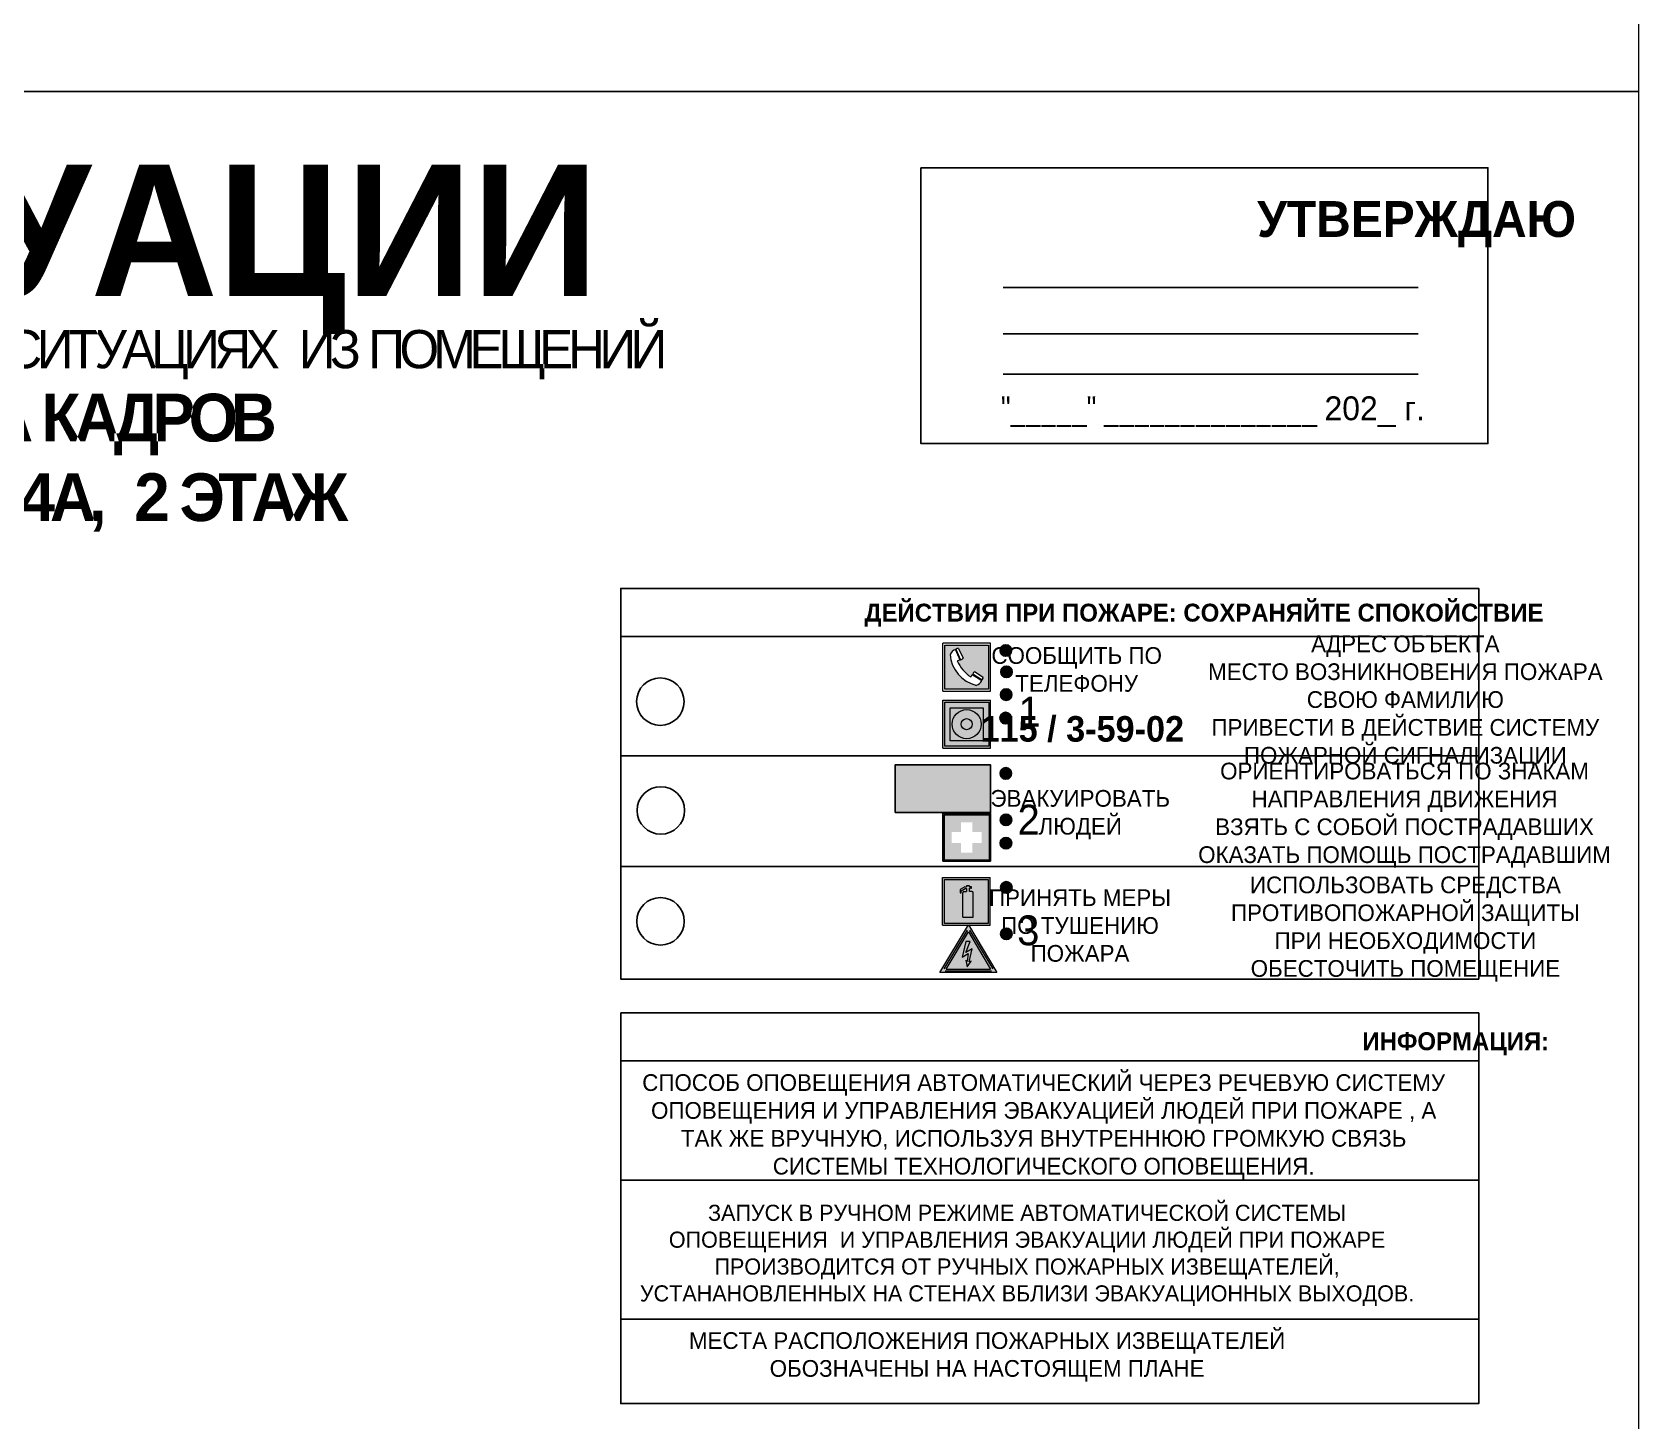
# Model space of a CAD drawing. Header units: millimetres. Extents: x 13114 to 67229, y 22859 to 38520.
# Drawn here: x 22894.2 to 23163.4, y 35332 to 35564.6 of the extents above; entities that cross this region are included whole.
import ezdxf

# ---------------------------------------------------------------- set-up
doc = ezdxf.new("R2010")
doc.units = ezdxf.units.MM
doc.styles.add('обычный', font='arial.ttf')

# ---------------------------------------------------------------- blocks, each defined once
blk = doc.blocks.new('A$C3E6D3DDE')
at = {"lineweight": 5}
h = blk.add_hatch(color=40, dxfattribs=at)
h.paths.add_polyline_path([(24.1, 1.45), (16.46, -11.35), (31.74, -11.35)])
h.paths.add_polyline_path([(24.09, -0.46), (30.03, -10.41), (18.14, -10.41)], flags=16)
h.paths.add_polyline_path([(24.54, -3.08), (23.41, -6.02), (25.13, -5.01), (24.33, -8.5), (24.82, -8.27), (23.79, -9.86), (23.4, -8.04), (23.8, -8.43), (24.04, -6.29), (22.39, -7.25), (23.44, -3.08)], flags=0)
h = blk.add_hatch(color=256, dxfattribs=at)
h.paths.add_polyline_path([(24.37, 0.03, 0.567511), (23.82, 0.03), (17.59, -10.4, 0.582454), (17.86, -10.88), (30.32, -10.88, 0.582149), (30.6, -10.4)])
h.paths.add_polyline_path([(24.09, -0.46), (18.14, -10.41), (30.03, -10.41)], flags=16)
h.paths.add_polyline_path([(24.54, -3.08), (23.41, -6.02), (25.13, -5.01), (24.33, -8.5), (24.82, -8.27), (23.79, -9.86), (23.4, -8.04), (23.8, -8.43), (24.04, -6.29), (22.39, -7.25), (23.44, -3.08)], flags=0)
h = blk.add_hatch(color=40, dxfattribs=at)
h.paths.add_polyline_path([(24.09, -0.46), (18.14, -10.41), (30.03, -10.41)])
h.paths.add_polyline_path([(24.82, -8.27), (23.79, -9.86), (23.4, -8.04), (23.8, -8.43), (24.04, -6.29), (22.39, -7.25), (23.44, -3.08), (24.54, -3.08), (23.41, -6.02), (25.13, -5.01), (24.33, -8.5)], flags=16)
at = {"color": 40, "lineweight": 5}
for p, q in [((16.46, -11.35), (24.1, 1.45)), ((24.1, 1.45), (31.74, -11.35))]:
    blk.add_line(p, q, dxfattribs=at)
at = {"lineweight": 5}
for p, q in [((17.59, -10.4), (23.82, 0.03)), ((24.37, 0.03), (30.6, -10.4)), ((18.14, -10.41), (24.09, -0.46)), ((23.44, -3.08), (22.39, -7.25)), ((23.41, -6.02), (24.54, -3.08)), ((24.54, -3.08), (23.44, -3.08)), ((24.09, -0.46), (30.03, -10.41)), ((22.39, -7.25), (24.04, -6.29)), ((23.8, -8.43), (23.4, -8.04)), ((23.4, -8.04), (23.79, -9.86)), ((25.13, -5.01), (23.41, -6.02)), ((23.79, -9.86), (24.82, -8.27)), ((24.04, -6.29), (23.8, -8.43)), ((24.33, -8.5), (25.13, -5.01)), ((24.82, -8.27), (24.33, -8.5)), ((17.86, -10.88), (30.32, -10.88)), ((18.14, -10.41), (30.03, -10.41))]:
    blk.add_line(p, q, dxfattribs=at)
at = {"color": 50, "lineweight": 5}
blk.add_line((31.74, -11.35), (16.46, -11.35), dxfattribs=at)
blk = doc.blocks.new('A$C456E1F9C')
at = {"lineweight": 5}
h = blk.add_hatch(color=242, dxfattribs=at)
h.paths.add_polyline_path([(0.51, -1.47), (0.51, -13.26), (12.29, -13.26), (12.29, -1.47)])
h.paths.add_polyline_path([(5.42, -4.95, -0.254479), (4.78, -5.4), (3.52, -2.53, -0.209735), (4.23, -2.4)], flags=16)
h.paths.add_polyline_path([(8.53, -8.6), (10.87, -10.17), (10.54, -10.76), (8.03, -9.13, -0.192251)], flags=16)
h.paths.add_polyline_path([(4.61, -5.49, 0.005518), (3.87, -5.72, 0.128647), (7.49, -10.01, 0.00809), (7.83, -9.33), (10.47, -10.97, -0.16736), (8.99, -12.25, -0.327862), (1.95, -3.95, -0.166952), (3.36, -2.62)], flags=16)
at = {"color": 242, "lineweight": 5}
for p, q in [((0, -13.77), (0, -0.97)), ((12.8, -0.97), (0, -0.97)), ((4.61, -5.49), (3.36, -2.62)), ((3.52, -2.53), (4.78, -5.4)), ((4.23, -2.4), (5.42, -4.95)), ((12.8, -13.77), (12.8, -0.97)), ((10.81, -10.12), (8.53, -8.6)), ((7.83, -9.33), (10.47, -10.97)), ((8.03, -9.13), (10.54, -10.76)), ((10.54, -10.76), (10.8, -10.3)), ((10.8, -10.3), (10.81, -10.12)), ((0, -13.77), (12.8, -13.77))]:
    blk.add_line(p, q, dxfattribs=at)
blk.add_lwpolyline([(0.51, -1.47), (12.29, -1.47), (12.29, -13.26), (0.51, -13.26)], close=True, dxfattribs=at)
for centre, radius, start, end in [((4.59, -5.34), 2.99, 114.2845, 152.1974), ((11.12, -3.31), 9.19, 183.9915, 256.6009), ((4.02, -3.27), 0.891, 76.3284, 123.7092), ((14.98, -39.1), 35.17, 107.1487, 108.4135), ((13.86, -0.94), 11.08, 205.5536, 234.8762), ((4.68, -4.59), 0.824, 276.9621, 334.0723), ((8.94, -9.5), 0.989, 114.4092, 157.9388), ((-13.31, 0.8), 23.44, 332.5487, 334.4027), ((7.87, -9.46), 3, 291.9291, 329.9329)]:
    blk.add_arc(centre, radius, start, end, dxfattribs=at)
blk = doc.blocks.new('A$C54414219')
at = {"true_color": 0xffffff}
h = blk.add_hatch(color=7, dxfattribs=at)
h.paths.add_polyline_path([(2.39, -9.45), (2.39, -18.3), (11.23, -18.3), (11.23, -9.45)], flags=0)
h.paths.add_polyline_path([(10.71, -13.87, -1), (2.92, -13.87, -1)], flags=0)
h.paths.add_polyline_path([(8.3, -13.87, -1), (5.33, -13.87, -1)], flags=0)
h.paths.add_polyline_path([(0.41, -7.47), (0.41, -20.27), (13.21, -20.27), (13.21, -7.47)])
h.paths.add_polyline_path([(0.92, -19.77), (12.71, -19.77), (12.71, -7.98), (0.92, -7.98)], flags=16)
h.paths.add_polyline_path([(11.23, -9.45), (11.23, -18.3), (2.39, -18.3), (2.39, -9.45)], flags=0)
at = {"lineweight": 5}
h = blk.add_hatch(color=242, dxfattribs=at)
h.paths.add_polyline_path([(12.71, -7.98), (0.92, -7.98), (0.92, -19.77), (12.71, -19.77)])
h.paths.add_polyline_path([(11.23, -18.3), (2.39, -18.3), (2.39, -9.45), (11.23, -9.45)], flags=16)
h.paths.add_polyline_path([(10.71, -13.87, -1), (2.92, -13.87, -1)], flags=0)
h.paths.add_polyline_path([(8.3, -13.87, -1), (5.33, -13.87, -1)], flags=0)
at = {"true_color": 0xffffff}
h = blk.add_hatch(color=7, dxfattribs=at)
h.paths.add_polyline_path([(2.39, -9.45), (2.39, -18.3), (11.23, -18.3), (11.23, -9.45)])
h.paths.add_polyline_path([(10.71, -13.87, -1), (2.92, -13.87, -1)], flags=16)
h.paths.add_polyline_path([(8.3, -13.87, -1), (5.33, -13.87, -1)], flags=0)
at = {"lineweight": 5}
h = blk.add_hatch(color=242, dxfattribs=at)
h.paths.add_polyline_path([(2.92, -13.87, 1), (10.71, -13.87, 1)])
h.paths.add_polyline_path([(8.3, -13.87, -1), (5.33, -13.87, -1)], flags=16)
at = {"color": 242, "lineweight": 5}
for p, q in [((0.41, -20.27), (0.41, -7.47)), ((0.41, -7.47), (13.21, -7.47)), ((0.41, -7.47), (13.21, -7.47)), ((13.21, -20.27), (13.21, -7.47)), ((0.41, -20.27), (13.21, -20.27))]:
    blk.add_line(p, q, dxfattribs=at)
for points in [[(0.92, -7.98), (12.71, -7.98), (12.71, -19.77), (0.92, -19.77)], [(2.39, -9.45), (11.23, -9.45), (11.23, -18.3), (2.39, -18.3)]]:
    blk.add_lwpolyline(points, close=True, dxfattribs=at)
for radius in [3.89, 1.49]:
    blk.add_circle((6.81, -13.87), radius, dxfattribs=at)
blk = doc.blocks.new('A$C32E8229D')
at = {"true_color": 0xffffff}
blk.add_hatch(color=7, dxfattribs=at).paths.add_polyline_path([(0, 0), (0, -8), (16, -8), (16, 0)])
h = blk.add_hatch(color=126)
h.paths.add_polyline_path([(0.2, -0.2), (15.8, -0.2), (15.8, -7.8), (0.2, -7.8)])
h.paths.add_polyline_path([(13.49, -2.05), (12.08, -2.05), (11.37, -2.63, 0.162397), (11.29, -2.84), (11.29, -3.63), (10.35, -3.63), (10.35, -4.05), (11.68, -4.05), (11.68, -3.48), (12.26, -4.28), (11.29, -5.1), (11.29, -6.78), (11.85, -6.78), (11.85, -5.44), (12.8, -4.64), (12.8, -5.94), (14.46, -5.94), (14.46, -5.39), (13.45, -5.39), (13.45, -3.97), (12.46, -2.59), (13.15, -2.59), (13.69, -3.34), (14.18, -3)], flags=16)
h.paths.add_polyline_path([(10.74, -1.82, 1), (11.8, -1.82, 1)], flags=16)
h.paths.add_polyline_path([(9.39, -3.59), (5.99, -3.59), (6.56, -3.03), (5.91, -3.03), (5.1, -3.83), (5.91, -4.64), (6.56, -4.64), (5.99, -4.09), (9.39, -4.09)], flags=16)
h.paths.add_polyline_path([(4.29, -1.08), (1.72, -1.08), (1.72, -6.6), (4.29, -6.6)], flags=16)
at = {"color": 126}
blk.add_lwpolyline([(16, -8), (0, -8), (0, 0), (16, 0)], close=True, dxfattribs=at)
blk = doc.blocks.new('A$C18900ED3')
h = blk.add_hatch(color=126)
h.paths.add_polyline_path([(-0.18, -0.18), (-7.02, -0.18), (-7.02, -7.02), (-0.18, -7.02)])
h.paths.add_polyline_path([(-5.89, -4.46), (-5.89, -2.77), (-4.46, -2.77), (-4.46, -1.31), (-2.77, -1.31), (-2.77, -2.77), (-1.33, -2.77), (-1.33, -4.46), (-2.77, -4.46), (-2.77, -5.89), (-4.46, -5.89), (-4.46, -4.46)], flags=16)
at = {"color": 126}
for p, q in [((-7.2, 0), (-7.2, -7.2)), ((0, 0), (-7.2, 0)), ((0, -7.2), (0, 0)), ((-7.02, -7.02), (-7.02, -0.18)), ((-7.02, -0.18), (-0.18, -0.18)), ((-0.18, -0.18), (-0.18, -7.02)), ((-7.2, -7.2), (0, -7.2)), ((-0.18, -7.02), (-7.02, -7.02))]:
    blk.add_line(p, q, dxfattribs=at)
blk = doc.blocks.new('A$C3AD82952')
at = {"true_color": 0xf5f5ff}
h = blk.add_hatch(color=7, dxfattribs=at)
h.dxf.hatch_style = 1
h.paths.add_polyline_path([(8.21, 8.73, 0.414214), (7.89, 9.05), (7.22, 9.05), (7.22, 9.92), (7.59, 9.92, 1), (7.57, 10.36), (7.22, 10.36), (7.22, 10.6), (6.43, 10.6), (6.43, 10.36), (6.01, 10.36), (4.74, 9.59), (4.74, 8.69), (4.98, 8.73), (4.98, 9.26), (6.12, 9.91), (6.43, 9.91), (6.43, 9.05), (5.76, 9.05, 0.414214), (5.44, 8.73), (5.44, 2.2), (8.21, 2.2)], flags=0)
h.paths.add_polyline_path([(12.8, 12.8), (0, 12.8), (0, 0), (12.8, 0)])
h.paths.add_polyline_path([(0.51, 12.29), (12.29, 12.29), (12.29, 0.51), (0.51, 0.51)], flags=16)
h.paths.add_polyline_path([(4.74, 9.59), (6.01, 10.36), (6.43, 10.36), (6.43, 10.6), (7.22, 10.6), (7.22, 10.36), (7.59, 10.36, -0.94586), (7.59, 9.92), (7.22, 9.92), (7.22, 9.05), (7.89, 9.05, -0.414214), (8.21, 8.73), (8.21, 2.2), (5.44, 2.2), (5.44, 8.73, -0.414214), (5.76, 9.05), (6.43, 9.05), (6.43, 9.91), (6.12, 9.91), (4.98, 9.26), (4.98, 8.73), (4.74, 8.69)], flags=0)
h = blk.add_hatch(color=242)
h.dxf.hatch_style = 1
h.paths.add_polyline_path([(12.29, 12.29), (0.51, 12.29), (0.51, 0.51), (12.29, 0.51)])
h.paths.add_polyline_path([(4.74, 8.69), (4.74, 9.59), (6.01, 10.36), (6.43, 10.36), (6.43, 10.6), (7.22, 10.6), (7.22, 10.36), (7.59, 10.36, -0.94586), (7.59, 9.92), (7.22, 9.92), (7.22, 9.05), (7.89, 9.05, -0.414214), (8.21, 8.73), (8.21, 2.2), (5.44, 2.2), (5.44, 8.73, -0.414214), (5.76, 9.05), (6.43, 9.05), (6.43, 9.91), (6.12, 9.91), (4.98, 9.26), (4.98, 8.73)], flags=16)
h = blk.add_hatch(color=7, dxfattribs=at)
h.dxf.hatch_style = 1
h.paths.add_polyline_path([(8.21, 8.73, 0.414214), (7.89, 9.05), (7.22, 9.05), (7.22, 9.92), (7.59, 9.92, 1), (7.57, 10.36), (7.22, 10.36), (7.22, 10.6), (6.43, 10.6), (6.43, 10.36), (6.01, 10.36), (4.74, 9.59), (4.74, 8.69), (4.98, 8.73), (4.98, 9.26), (6.12, 9.91), (6.43, 9.91), (6.43, 9.05), (5.76, 9.05, 0.414214), (5.44, 8.73), (5.44, 2.2), (8.21, 2.2)])
at = {"color": 242, "lineweight": 5}
for p, q in [((0, 0), (0, 12.8)), ((0, 12.8), (12.8, 12.8)), ((6.01, 10.36), (4.74, 9.59)), ((4.74, 9.59), (4.74, 8.69)), ((4.74, 8.69), (4.98, 8.73)), ((4.98, 9.26), (6.12, 9.91)), ((4.98, 8.73), (4.98, 9.26)), ((5.44, 2.2), (5.44, 8.73)), ((5.76, 9.05), (6.43, 9.05)), ((6.01, 10.36), (6.43, 10.36)), ((6.12, 9.91), (6.43, 9.91)), ((7.22, 10.6), (6.43, 10.6)), ((6.43, 10.6), (6.43, 10.36)), ((6.43, 9.91), (6.43, 9.05)), ((7.22, 10.36), (7.22, 10.6)), ((7.59, 10.36), (7.22, 10.36)), ((7.22, 9.05), (7.22, 9.92)), ((7.59, 9.92), (7.22, 9.92)), ((7.89, 9.05), (7.22, 9.05)), ((8.21, 2.2), (8.21, 8.73)), ((12.8, 0), (12.8, 12.8)), ((0, 0), (12.8, 0)), ((5.44, 2.2), (8.21, 2.2))]:
    blk.add_line(p, q, dxfattribs=at)
blk.add_lwpolyline([(0.51, 12.29), (12.29, 12.29), (12.29, 0.51), (0.51, 0.51)], close=True, dxfattribs=at)
for centre, radius, start, end in [((5.76, 8.73), 0.32, 90, 180), ((7.58, 10.14), 0.223, 273.1875, 86.8125), ((7.89, 8.73), 0.32, 0, 90)]:
    blk.add_arc(centre, radius, start, end, dxfattribs=at)

msp = doc.modelspace()

# ---------------------------------------------------------------- hatches: boundary and pattern name
at = {"lineweight": 0}
h = msp.add_hatch(color=256, dxfattribs=at)
h.dxf.hatch_style = 1
h.paths.add_polyline_path([(23056.34, 35461.04, 1), (23058.27, 35461.04, 1)])
h = msp.add_hatch(color=256, dxfattribs=at)
h.dxf.hatch_style = 1
h.paths.add_polyline_path([(23056.44, 35457.45, 1), (23058.37, 35457.45, 1)])
h = msp.add_hatch(color=256, dxfattribs=at)
h.dxf.hatch_style = 1
h.paths.add_polyline_path([(23056.4, 35453.64, 1), (23058.33, 35453.64, 1)])
h = msp.add_hatch(color=256, dxfattribs=at)
h.dxf.hatch_style = 1
h.paths.add_polyline_path([(23056.32, 35449.71, 1), (23058.25, 35449.71, 1)])
h = msp.add_hatch(color=256, dxfattribs=at)
h.dxf.hatch_style = 1
h.paths.add_polyline_path([(23056.33, 35440.44, 1), (23058.26, 35440.44, 1)])
h = msp.add_hatch(color=256, dxfattribs=at)
h.dxf.hatch_style = 1
h.paths.add_polyline_path([(23056.37, 35432.66, 1), (23058.3, 35432.66, 1)])
h = msp.add_hatch(color=256, dxfattribs=at)
h.dxf.hatch_style = 1
h.paths.add_polyline_path([(23056.36, 35428.76, 1), (23058.3, 35428.76, 1)])
h = msp.add_hatch(color=256, dxfattribs=at)
h.dxf.hatch_style = 1
h.paths.add_polyline_path([(23056.42, 35421.34, 1), (23058.35, 35421.34, 1)])
h = msp.add_hatch(color=256, dxfattribs=at)
h.dxf.hatch_style = 1
h.paths.add_polyline_path([(23056.43, 35413.57, 1), (23058.36, 35413.57, 1)])

# ---------------------------------------------------------------- linework, layer by layer
at = {"color": 5, "lineweight": 0}
for points in [[(22563.37, 35554.67), (23163.37, 35554.67), (23163.37, 35949.67), (22563.37, 35949.67)], [(22563.37, 35159.67), (23163.37, 35159.67), (23163.37, 35554.67), (22563.37, 35554.67)]]:
    msp.add_lwpolyline(points, close=True, dxfattribs=at)
for points in [[(23043.09, 35541.91), (23138.09, 35541.91), (23138.09, 35495.71), (23043.09, 35495.71)], [(22992.79, 35463.39), (23136.56, 35463.39), (23136.56, 35471.44), (22992.79, 35471.44)], [(22992.79, 35463.39), (23136.56, 35463.39), (23136.56, 35405.99), (22992.79, 35405.99)]]:
    msp.add_lwpolyline(points, close=True)
for points in [[(23056.84, 35521.87), (23126.37, 35521.87)], [(23056.84, 35514.11), (23126.37, 35514.11)], [(23056.84, 35507.32), (23126.37, 35507.32)], [(23051.21, 35443.39), (22992.79, 35443.39), (23136.56, 35443.39)], [(23051.21, 35424.82), (22992.79, 35424.82), (23136.56, 35424.82)]]:
    msp.add_lwpolyline(points)
at = {"color": 0}
msp.add_lwpolyline([(22992.79, 35400.33), (23136.56, 35400.33), (23136.56, 35334.88), (22992.79, 35334.88)], close=True, dxfattribs=at)
for points in [[(22992.79, 35392.28), (23136.56, 35392.28)], [(22992.79, 35372.28), (23136.56, 35372.28)], [(22992.79, 35349.03), (23136.56, 35349.03)]]:
    msp.add_lwpolyline(points, dxfattribs=at)
for centre, radius in [((23057.3, 35461.04), 0.966), ((23057.41, 35457.45), 0.966), ((22999.42, 35452.47), 3.98), ((23057.37, 35453.64), 0.966), ((23057.28, 35449.71), 0.966), ((23057.3, 35440.44), 0.966), ((22999.51, 35434.24), 3.98), ((23057.34, 35432.66), 0.966), ((23057.33, 35428.76), 0.966), ((23057.39, 35421.34), 0.966), ((22999.45, 35415.66), 3.98), ((23057.39, 35413.57), 0.966)]:
    msp.add_circle(centre, radius)

# ---------------------------------------------------------------- block references
for name, p, xscale, yscale, zscale in [('A$C456E1F9C', (23046.75, 35462.85), 0.625, 0.625, 0.625), ('A$C54414219', (23046.49, 35457.36), 0.625, 0.625, 0.625), ('A$C18900ED3', (23054.75, 35433.72), 1.111111111007631, 1.111111111007631, 1.111111111007631), ('A$C3AD82952', (23046.69, 35414.99), 0.625, 0.625, 0.625), ('A$C3E6D3DDE', (23035.98, 35414.18), 0.625, 0.625, 0.625)]:
    msp.add_blockref(name, p, dxfattribs=dict(xscale=xscale, yscale=yscale, zscale=zscale))
at = {"xscale": -1}
msp.add_blockref('A$C32E8229D', (23054.75, 35441.87), dxfattribs=at)

# ---------------------------------------------------------------- texts
at = {"lineweight": 0, "style": 'обычный'}
for s, insert, char_height, width, attachment_point in [('{\\fProxima Nova Rg|b1|i0|c204|p2;ПЛАН ЭВАКУАЦИИ}', (22711.87, 35542.44), 22, 493.8901, 1), ('\\pi-18,l18,t18;{\\fProxima Nova Rg|b1|i0|c204|p2;УТВЕРЖДАЮ\\H1.1997x; }', (23126.13, 35532.45), 6, 126.6484, 5), ('{\\fArial Narrow|b0|i0|c204|p34;"_____" ______________ \\fProxima Nova Rg|b0|i0|c204|p2;202_ г. }', (23092, 35501.03), 4, 78.6503, 5), ('{\\fProxima Nova Rg|b1|i0|c204|p2;ДЕЙСТВИЯ ПРИ ПОЖАРЕ: СОХРАНЯЙТЕ СПОКОЙСТВИЕ\\H1.6644x; }', (23090.51, 35466.94), 3, 175.1736, 5), ('\\pi-8.4,l8.4,t8.4;{\\fProxima Nova Rg|b0|i0|c204|p2;АДРЕС ОБЪЕКТА\\PМЕСТО ВОЗНИКНОВЕНИЯ ПОЖАРА \\PСВОЮ ФАМИЛИЮ\\PПРИВЕСТИ В ДЕЙСТВИЕ СИСТЕМУ \\PПОЖАРНОЙ СИГНАЛИЗАЦИИ}', (23124.25, 35452.41), 2.8, 126.6484, 5), ('{\\fProxima Nova Rg|b0|i0|c204|p2;СООБЩИТЬ ПО \\PТЕЛЕФОНУ}', (23069.18, 35457.84), 2.8, 126.6484, 5), ('{\\fProxima Nova Rg|b0|i0|c204|p2;1\\H1.1667x; }', (23061.28, 35450.78), 5, 126.6484, 5), ('{\\fProxima Nova Rg|b1|i0|c0|p2;\\H1.0714x;115 / 3-59-02\\H1.2822x; }', (23070.12, 35447.84), 4, 126.6484, 5), ('\\pi-8.4,l8.4,t8.4;{\\fProxima Nova Rg|b0|i0|c204|p2;ОРИЕНТИРОВАТЬСЯ ПО ЗНАКАМ \\PНАПРАВЛЕНИЯ ДВИЖЕНИЯ\\PВЗЯТЬ С СОБОЙ ПОСТРАДАВШИХ\\PОКАЗАТЬ ПОМОЩЬ ПОСТРАДАВШИМ}', (23124.11, 35433.43), 2.8, 126.6484, 5), ('{\\fProxima Nova Rg|b0|i0|c204|p2;ЭВАКУИРОВАТЬ \\PЛЮДЕЙ}', (23069.78, 35433.52), 2.8, 126.6484, 5), ('{\\fProxima Nova Rg|b0|i0|c204|p2;2\\H1.1967x; }', (23061.13, 35432.69), 5, 126.6484, 5), ('\\pi-8.4,l8.4,t8.4;{\\fProxima Nova Rg|b0|i0|c204|p2;ИСПОЛЬЗОВАТЬ СРЕДСТВА \\PПРОТИВОПОЖАРНОЙ ЗАЩИТЫ \\PПРИ НЕОБХОДИМОСТИ \\PОБЕСТОЧИТЬ ПОМЕЩЕНИЕ}', (23124.26, 35414.36), 2.8, 126.6484, 5), ('{\\fProxima Nova Rg|b0|i0|c204|p2;ПРИНЯТЬ МЕРЫ \\PПО ТУШЕНИЮ \\PПОЖАРА}', (23069.74, 35414.94), 2.8, 126.6484, 5), ('{\\fProxima Nova Rg|b0|i0|c204|p2;3\\H1.1967x; }', (23061.07, 35414.12), 5, 126.6484, 5), ('{\\fProxima Nova Rg|b1|i0|c204|p2;ИНФОРМАЦИЯ:\\H1.1997x; }', (23132.7, 35395.14), 3, 175.1736, 5), ('{\\fProxima Nova Rg|b0|i0|c204|p2;СПОСОБ ОПОВЕЩЕНИЯ АВТОМАТИЧЕСКИЙ ЧЕРЕЗ РЕЧЕВУЮ СИСТЕМУ ОПОВЕЩЕНИЯ И УПРАВЛЕНИЯ ЭВАКУАЦИЕЙ ЛЮДЕЙ ПРИ ПОЖАРЕ , А ТАК ЖЕ ВРУЧНУЮ, ИСПОЛЬЗУЯ ВНУТРЕННЮЮ ГРОМКУЮ СВЯЗЬ СИСТЕМЫ ТЕХНОЛОГИЧЕСКОГО ОПОВЕЩЕНИЯ.}', (23063.65, 35381.24), 2.8, 137.0334, 5), ('{\\fProxima Nova Rg|b0|i0|c204|p2;\\P\\pt8.1;ЗАПУСК В РУЧНОМ РЕЖИМЕ АВТОМАТИЧЕСКОЙ СИСТЕМЫ ОПОВЕЩЕНИЯ  И УПРАВЛЕНИЯ ЭВАКУАЦИИ ЛЮДЕЙ ПРИ ПОЖАРЕ ПРОИЗВОДИТСЯ ОТ РУЧНЫХ ПОЖАРНЫХ ИЗВЕЩАТЕЛЕЙ, УСТАНАНОВЛЕННЫХ НА СТЕНАХ ВБЛИЗИ ЭВАКУАЦИОННЫХ ВЫХОДОВ. }', (23060.87, 35361.94), 2.7, 131.4512, 5), ('\\pt8.4;{\\fProxima Nova Rg|b0|i0|c204|p2;\\PМЕСТА РАСПОЛОЖЕНИЯ ПОЖАРНЫХ ИЗВЕЩАТЕЛЕЙ ОБОЗНАЧЕНЫ НА НАСТОЯЩЕМ ПЛАНЕ}', (23054.17, 35345.02), 2.8, 118.5618, 5)]:
    msp.add_mtext(s, dxfattribs=dict(at, insert=insert, char_height=char_height, width=width, attachment_point=attachment_point))
at = {"color": 0, "lineweight": 0, "insert": (22862.19, 35508.18), "char_height": 8, "width": 449.2158, "attachment_point": 5, "style": 'обычный'}
msp.add_mtext('{\\fArial Black|b1|i0|c204|p34;\\H2x;\\T0.85;  \\fArial Narrow|b0|i0|c204|p34;\\H0.8x;\\W0.9;\\P\\fProxima Nova Rg|b0|i0|c204|p2;\\H0.5x;\\W1;\\C256;ПРИ ПОЖАРЕ  ИЛИ ДРУГИХ ЧРЕЗВЫЧАЙНЫХ СИТУАЦИЯХ  ИЗ ПОМЕЩЕНИЙ \\fProxima Nova Rg|b1|i0|c204|p2;\\H1.25x;\\PДАУ: ЗДАНИЕ ОТДЕЛА КАДРОВ\\fProxima Nova Rg|b1|i0|c0|p2;  \\P\\fProxima Nova Rg|b1|i0|c204|p2;ул. ЛЕНИНГРАДСКАЯ, д. \\fProxima Nova Rg|b1|i0|c0|p2;4\\fProxima Nova Rg|b1|i0|c204|p2;А,  \\fProxima Nova Rg|b1|i0|c0|p2;2 \\fProxima Nova Rg|b1|i0|c204|p2;ЭТАЖ}', dxfattribs=at)

doc.saveas('drawing.dxf')
